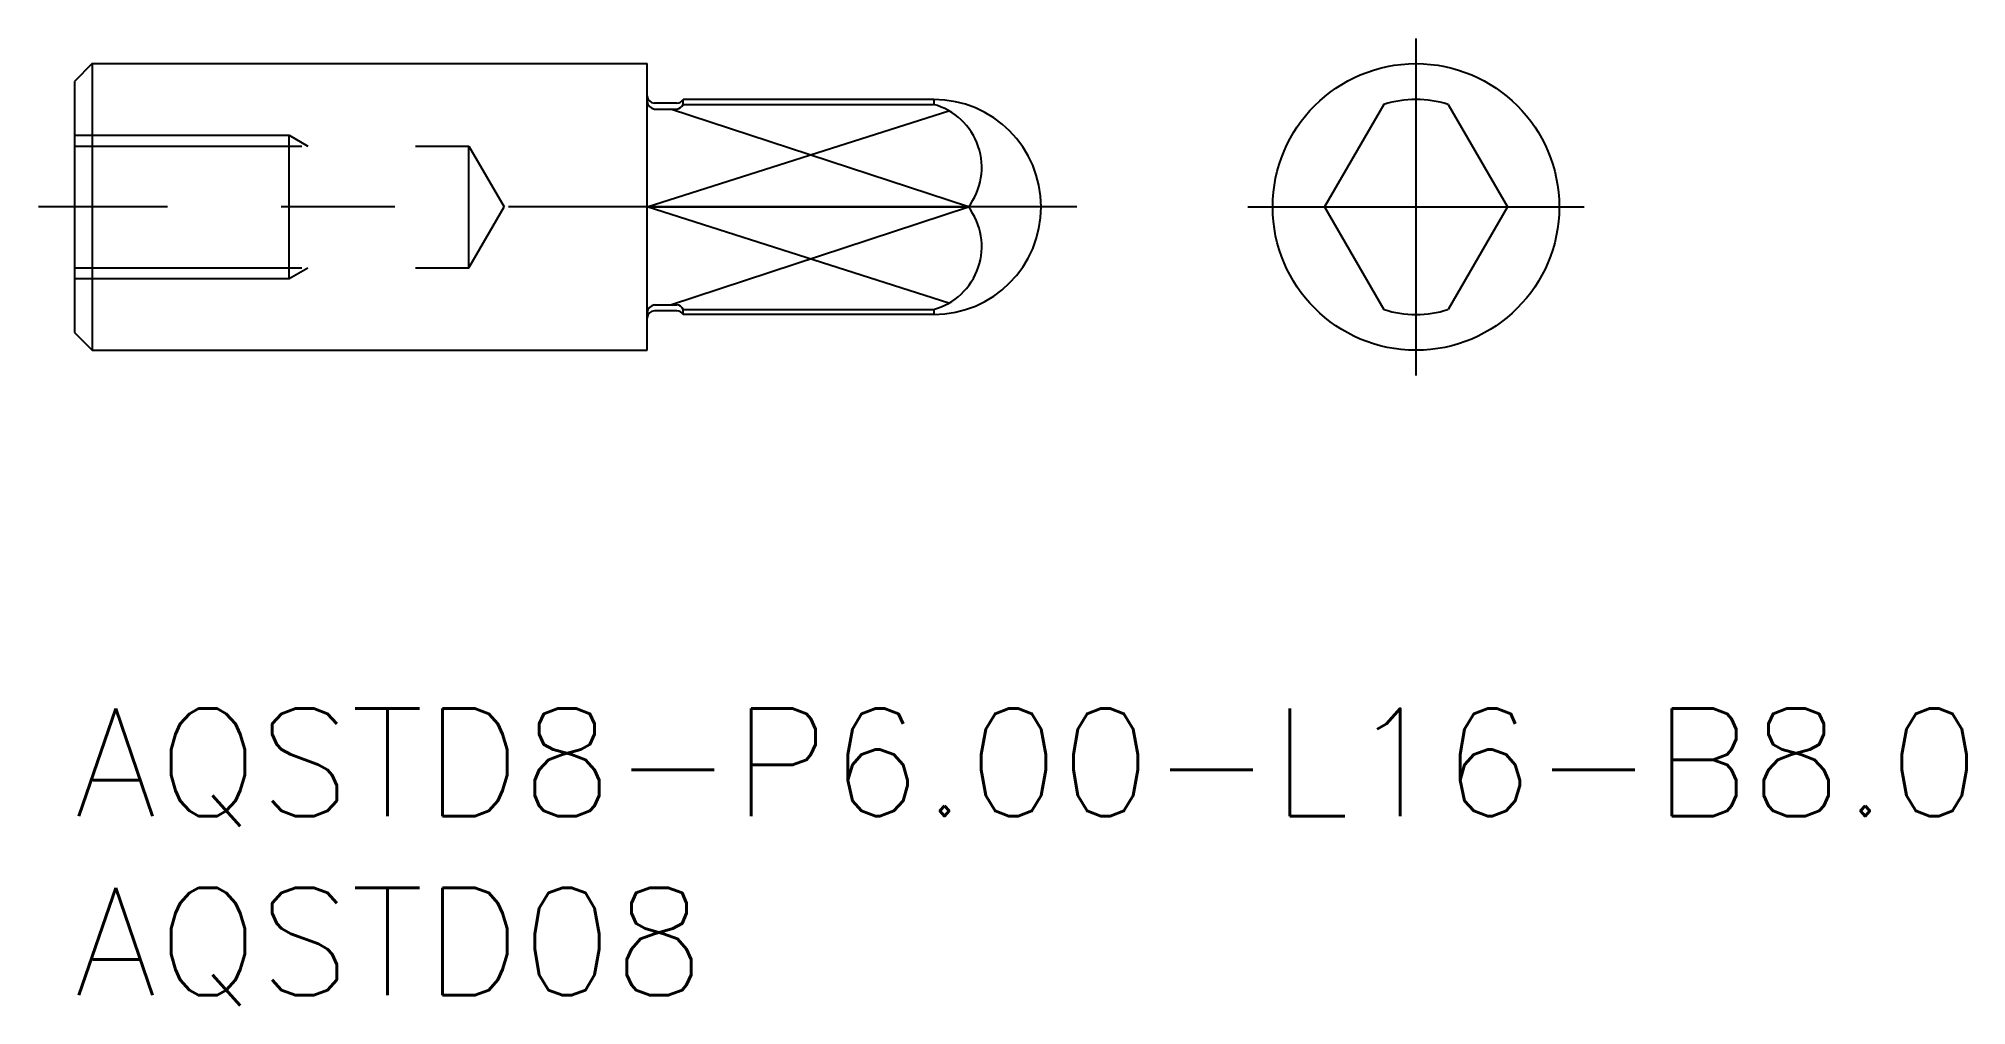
# Model space of a CAD drawing. Extents: x -1 to 52.8, y -8.3 to 18.7.
import ezdxf

# ---------------------------------------------------------------- set-up
doc = ezdxf.new("R2010")
doc.units = 0
doc.header["$LTSCALE"] = 0.5
doc.linetypes.add('CENTER', pattern=[50.8, 31.75, -6.35, 6.35, -6.35])
doc.linetypes.add('DASHED', pattern=[19.05, 12.7, -6.35])
for name, color, linetype in [('MSM_CENTER', 1, 'CENTER'), ('MSM_CONTINUOUS', 7, 'CONTINUOUS'), ('MSM_DASHED', 4, 'DASHED'), ('MSM_NARROW', 5, 'CONTINUOUS'), ('MSM_PART_NUMBER', 7, 'CONTINUOUS')]:
    doc.layers.add(name, color=color, linetype=linetype)
doc.styles.get("Standard").update_dxf_attribs({"font": 'txt.shx', "height": 1, "bigfont": 'bigfont.shx'})

# ---------------------------------------------------------------- blocks, each defined once
blk = doc.blocks.new('*U19')
at = {"layer": 'MSM_PART_NUMBER'}
blk.add_text('AQSTD8-P6.00-L16-B8.0', height=3, dxfattribs=at).set_placement((0, -3))
blk = doc.blocks.new('*U20')
at = {"layer": 'MSM_PART_NUMBER'}
blk.add_text('AQSTD08', height=3, dxfattribs=at).set_placement((0, -8))

msp = doc.modelspace()

# ---------------------------------------------------------------- linework, layer by layer
at = {"layer": 'MSM_CENTER'}
for p, q in [((37.469, 18.7), (37.469, 9.3)), ((28, 14), (-1, 14)), ((32.769, 14), (42.169, 14))]:
    msp.add_line(p, q, dxfattribs=at)
at = {"layer": 'MSM_CONTINUOUS'}
for p, q in [((0.5, 18), (0, 17.5)), ((0.5, 18), (16, 18)), ((0.5, 18), (0.5, 10)), ((16, 10), (16, 18)), ((0, 17.5), (0, 10.5)), ((16.827, 16.9), (16.2, 16.9)), ((16.2, 16.731), (16.827, 16.731)), ((24, 17), (17, 17)), ((17, 16.862), (17, 17)), ((17, 16.862), (23.997, 16.862)), ((36.569, 16.862), (34.917, 14)), ((38.369, 16.862), (40.021, 14)), ((16, 14), (24.968, 14)), ((34.917, 14), (36.569, 11.138)), ((40.021, 14), (38.369, 11.138)), ((16.2, 11.269), (16.827, 11.269)), ((16.827, 11.1), (16.2, 11.1)), ((16.827, 11.1), (16.2, 11.1)), ((17, 11.138), (23.997, 11.138)), ((17, 11), (17, 11.138)), ((24, 11), (17, 11)), ((0, 10.5), (0.5, 10)), ((0.5, 10), (16, 10))]:
    msp.add_line(p, q, dxfattribs=at)
msp.add_circle((37.469, 14), 4, dxfattribs=at)
for centre, radius, start, end in [((16.2, 17.1), 0.2, 180, 270), ((16.236, 16.966), 0.237, 185.2938, 261.1738), ((16.827, 17.1), 0.2, 270, 330), ((16.805, 16.94), 0.21, 275.9307, 338.1965), ((23.522, 15.105), 1.82, 322.6062, 74.8583), ((24, 14), 3, 270, 90), ((37.469, 14), 3, 72.5424, 107.4576), ((23.522, 12.895), 1.82, 285.1417, 37.3938), ((16.236, 11.034), 0.237, 98.8262, 174.7062), ((16.2, 10.9), 0.2, 90, 180), ((16.805, 11.06), 0.21, 21.8035, 84.0693), ((16.827, 10.9), 0.2, 30, 90), ((37.469, 14), 3, 252.5424, 287.4576)]:
    msp.add_arc(centre, radius, start, end, dxfattribs=at)
at = {"layer": 'MSM_DASHED'}
for p, q in [((0, 16), (6, 16)), ((0, 15.7), (11.019, 15.7)), ((6, 12), (6, 16)), ((6, 16), (6.52, 15.7)), ((11.019, 12.3), (11.019, 15.7)), ((11.019, 15.7), (12, 14)), ((11.019, 12.3), (12, 14)), ((0, 12.3), (11.019, 12.3)), ((0, 12), (6, 12)), ((6, 12), (6.52, 12.3))]:
    msp.add_line(p, q, dxfattribs=at)
at = {"layer": 'MSM_NARROW'}
for p, q in [((24.968, 14), (16.648, 16.731)), ((24, 16.98), (24, 16.882)), ((16, 14), (24.421, 16.687)), ((24.421, 11.313), (16, 14)), ((16.648, 11.269), (24.968, 14)), ((24, 11.118), (24, 11.02))]:
    msp.add_line(p, q, dxfattribs=at)

# ---------------------------------------------------------------- block references
at = {"layer": 'MSM_CONTINUOUS'}
for name in ['*U19', '*U20']:
    msp.add_blockref(name, (0, 0), dxfattribs=at)

doc.saveas('drawing.dxf')
